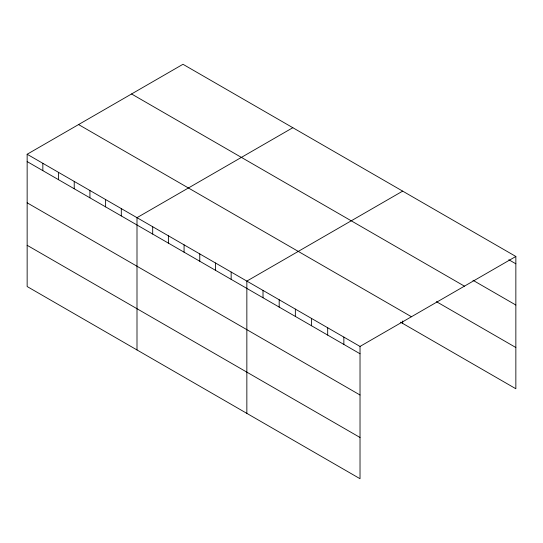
<?xml version="1.0" encoding="UTF-8"?>
<svg xmlns="http://www.w3.org/2000/svg" width="543" height="543" viewBox="0 0 543 543"><rect width="100%" height="100%" fill="white"/><g stroke="black" fill="none" stroke-linecap="round" stroke-linejoin="round"><path stroke-width="0.81" d="M27.15 154.253L360.023 346.434L360.023 478.716L27.15 286.534L27.15 154.253L182.977 64.284L515.85 256.466L515.85 388.747L400.53 322.169M292.826 127.707L136.999 217.668L136.999 349.95M402.675 191.122L246.848 281.091L246.848 413.372M360.023 346.434L515.85 256.466M508.818 259.744L515.85 263.803M472.967 280.276L515.85 305.03M131.555 93.973L464.428 286.154M436.416 301.657L515.85 347.513M78.572 124.564L411.445 316.745M27.15 161.583L360.023 353.764M27.15 202.817L360.023 394.999M27.15 245.3L360.023 437.482M402.675 320.981L402.675 323.404M343.855 337.101L343.855 344.432M327.687 327.762L327.687 335.099M311.519 318.429L311.519 325.759M295.351 309.096L295.351 316.426M279.183 299.763L279.183 307.094M263.016 290.424L263.016 297.761M231.155 272.029L231.155 279.367M215.462 262.968L215.462 270.305M199.77 253.914L199.77 261.244M184.077 244.852L184.077 252.183M168.384 235.791L168.384 243.121M152.692 226.73L152.692 234.067M121.306 208.614L121.306 215.944M105.613 199.552L105.613 206.883M89.921 190.491L89.921 197.822M74.228 181.43L74.228 188.76M58.535 172.369L58.535 179.706M42.843 163.314L42.843 170.645"/></g></svg>
